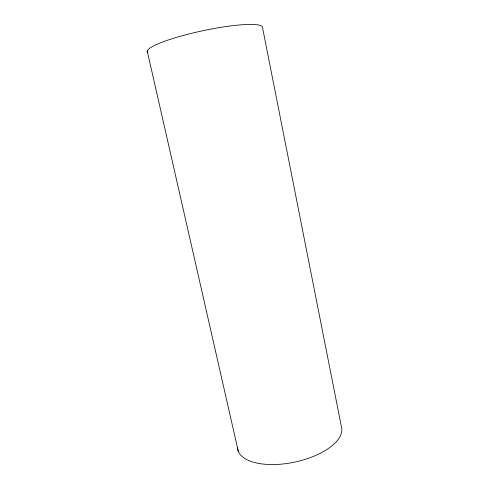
<?xml version="1.0" encoding="UTF-8"?>
<svg xmlns="http://www.w3.org/2000/svg" width="489" height="489" viewBox="0 0 489 489"><rect width="100%" height="100%" fill="white"/><g stroke="black" fill="none" stroke-linecap="round" stroke-linejoin="round"><path stroke-width="0.73" d="M147.232 51.088L238.32 451.378M237.495 447.38A53.099 24.199 -12 0 0 293.577 462.343A53.099 24.199 -12 0 0 341.34 426.377L262.562 27.732A58.955 9.01 -12 0 0 200.955 31.137A58.955 9.01 -12 0 0 147.886 52.757"/></g></svg>
